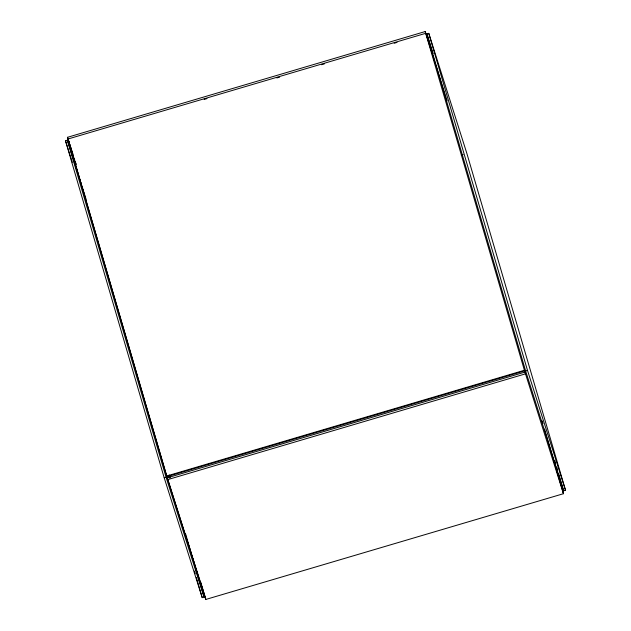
<?xml version="1.0" encoding="UTF-8"?>
<svg xmlns="http://www.w3.org/2000/svg" width="631" height="631" viewBox="0 0 631 631"><rect width="100%" height="100%" fill="white"/><g stroke="black" fill="none" stroke-linecap="round" stroke-linejoin="round"><path stroke-width="0.95" d="M425.199 31.55L524.59 370.894L166.907 476.642L67.525 137.298L425.199 31.55L444.429 92.3M425.712 33.317L67.998 139.001L72.794 154.043M204.192 99.422L206.984 98.602M276.843 77.944L279.636 77.116M321.55 64.725L324.35 63.897M394.201 43.247L397.002 42.419M185.585 533.889L204.089 597.084L202.22 597.636L164.202 477.785L65.49 140.776L67.359 140.224L81.62 185.167M426.911 33.916L428.78 33.364L466.798 153.215L565.51 490.224L563.641 490.776L525.623 370.933L426.911 33.916L429.285 41.409M461.3 155.187L463.162 154.634M166.71 476.011L524.385 370.271L524.59 370.894M164.202 477.785L166.071 477.233L204.089 597.084M525.623 370.933L527.492 370.381L565.51 490.224M167.262 477.841L524.945 372.093L563.475 493.702L205.801 599.45L167.262 477.841L195.784 567.726M167.783 479.599L525.457 373.852L524.945 372.093M429.585 42.348L433.15 53.58M444.721 93.238L447.103 100.731M562.805 491.368L563.002 491.999M67.525 137.298L69.599 143.852M69.899 144.791L72.273 152.276M72.573 153.215L73.464 156.023M75.247 161.639L76.138 164.446M73.977 157.789L74.868 160.597M75.168 161.536L76.059 164.344M81.912 186.098L86.068 199.207M65.49 140.776L70.238 155.754M70.538 156.693L72.32 162.309M196.075 568.657L205.327 597.746M554.791 460.559L555.595 463.304M556.668 466.972L557.473 469.716M558.545 473.376L563.641 490.776M428.78 33.364L527.492 370.381M542.147 420.853L542.952 423.598M544.561 429.096L563.475 493.702M169.384 475.025L170.189 477.777M200.761 582.176L205.801 599.45M168.414 475.277L169.218 478.03M68.195 139.632L166.907 476.642M194.435 571.079L195.239 573.824M196.312 577.483L202.22 597.636M67.359 140.224L166.071 477.233"/></g></svg>
